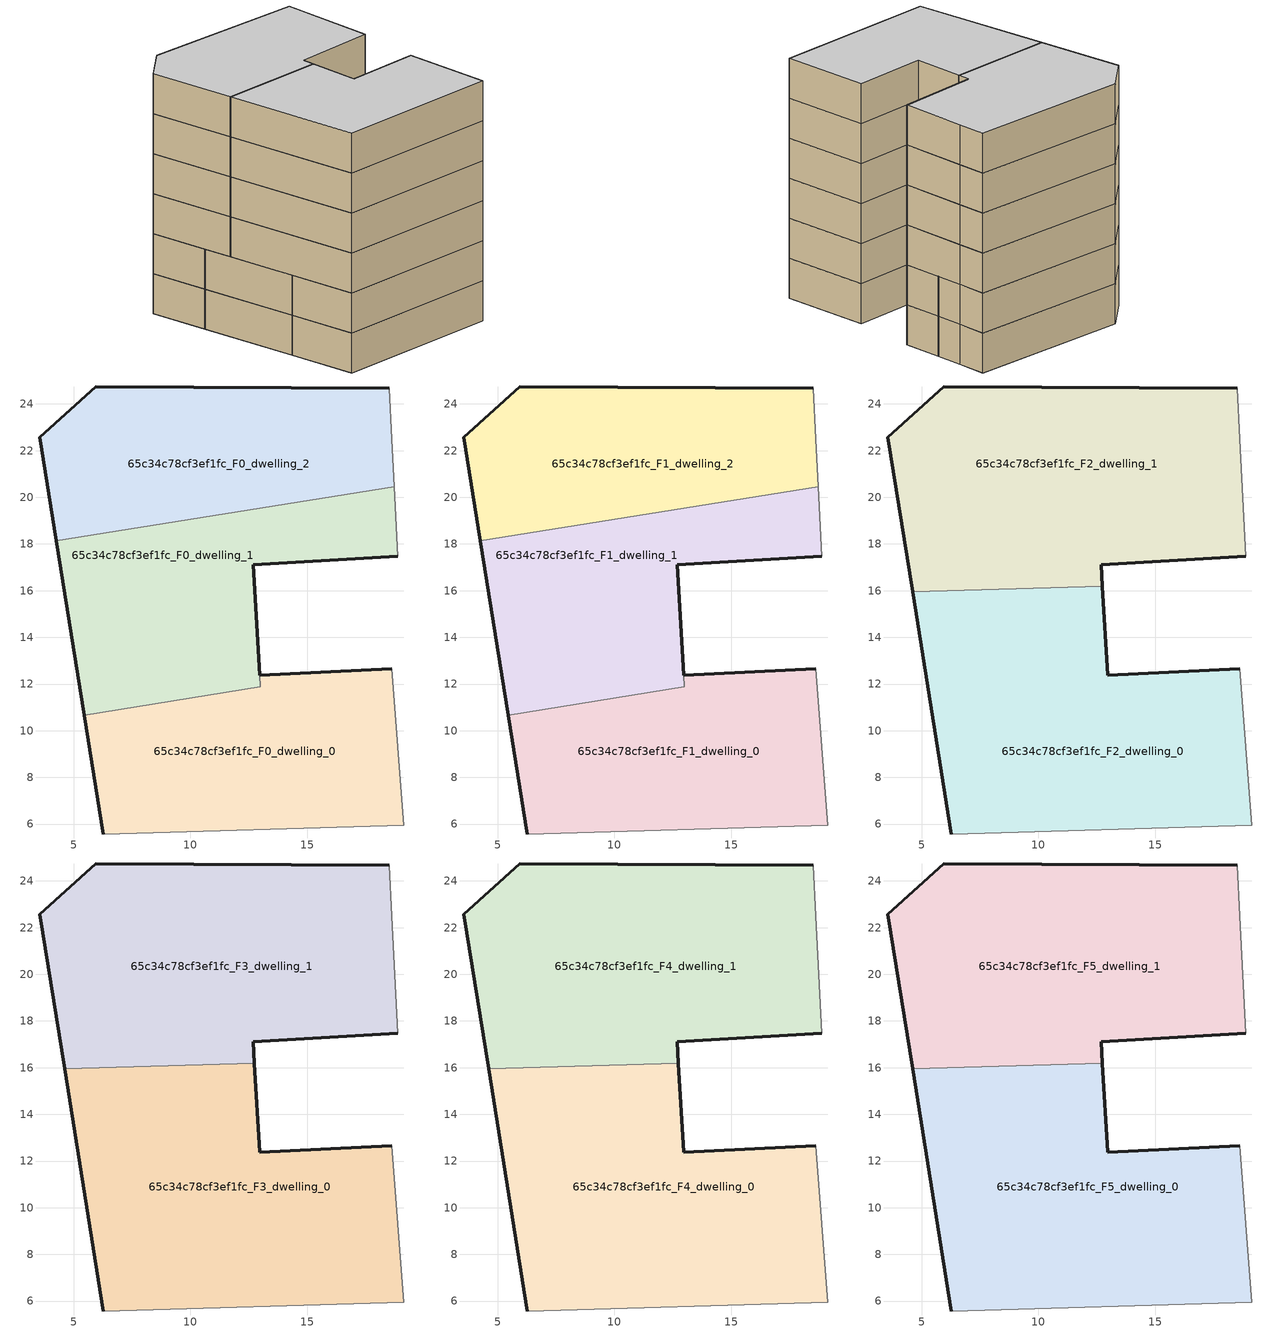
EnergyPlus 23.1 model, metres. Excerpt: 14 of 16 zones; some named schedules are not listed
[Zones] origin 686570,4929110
65c34c78cf3ef1fc_F0_dwelling_0
 floor ground (EU_floor_Construction): 19.15,5.96 18.64,12.64 12.97,12.38 13,11.88 5.46,10.67 6.28,5.58 z0
 wall outside (EU_wall_Construction): 6.28,5.58 5.46,10.67 / 12.97,12.38 18.64,12.64 z0:3
 wall adiabatic (EU_wall_Construction): 18.64,12.64 19.15,5.96 6.28,5.58 z0:3
 wall to 65c34c78cf3ef1fc_F0_dwelling_1 (EU_wall_Construction): 5.46,10.67 12.99,11.87 / 13,11.88 12.97,12.38 z0:3; 12.99,11.87,3 12.99,11.87,0 13,11.88,0
65c34c78cf3ef1fc_F0_dwelling_1
 floor ground (EU_floor_Construction): 12.99,11.87 12.69,17.12 18.9,17.48 18.74,20.45 4.26,18.13 5.46,10.67 z0
 wall outside (EU_wall_Construction): 5.46,10.67 4.26,18.13 / 18.9,17.48 12.69,17.12 12.97,12.38 z0:3
 wall to 65c34c78cf3ef1fc_F0_dwelling_2 (EU_wall_Construction): 4.26,18.13 18.74,20.45 z0:3
 wall adiabatic (EU_wall_Construction): 18.74,20.45 18.9,17.48 z0:3
65c34c78cf3ef1fc_F0_dwelling_2
 floor ground (EU_floor_Construction): 18.74,20.45 18.63,22.49 18.52,24.66 5.95,24.72 3.55,22.58 4.26,18.13 z0
 wall outside (EU_wall_Construction): 4.26,18.13 3.55,22.58 5.95,24.72 18.52,24.66 z0:3
 wall adiabatic (EU_wall_Construction): 18.52,24.66 18.63,22.49 18.74,20.45 z0:3
65c34c78cf3ef1fc_F1_dwelling_0
 floor to 65c34c78cf3ef1fc_F0_dwelling_0 (EU_floor_Construction): 19.15,5.96 18.64,12.64 12.97,12.38 13,11.88 5.46,10.67 6.28,5.58 z3
 wall outside (EU_wall_Construction): 6.28,5.58 5.46,10.67 / 12.97,12.38 18.64,12.64 z3:6
 wall adiabatic (EU_wall_Construction): 18.64,12.64 19.15,5.96 6.28,5.58 z3:6
 wall to 65c34c78cf3ef1fc_F1_dwelling_1 (EU_wall_Construction): 5.46,10.67 12.99,11.87 / 13,11.88 12.97,12.38 z3:6; 12.99,11.87,6 12.99,11.87,3 13,11.88,3
65c34c78cf3ef1fc_F1_dwelling_1
 floor to 65c34c78cf3ef1fc_F0_dwelling_1 (EU_floor_Construction): 12.99,11.87 12.69,17.12 18.9,17.48 18.74,20.45 4.26,18.13 5.46,10.67 z3
 wall outside (EU_wall_Construction): 5.46,10.67 4.26,18.13 / 18.9,17.48 12.69,17.12 12.97,12.38 z3:6
 wall to 65c34c78cf3ef1fc_F1_dwelling_2 (EU_wall_Construction): 4.26,18.13 18.74,20.45 z3:6
 wall adiabatic (EU_wall_Construction): 18.74,20.45 18.9,17.48 z3:6
65c34c78cf3ef1fc_F1_dwelling_2
 floor to 65c34c78cf3ef1fc_F0_dwelling_2 (EU_floor_Construction): 18.74,20.45 18.63,22.49 18.52,24.66 5.95,24.72 3.55,22.58 4.26,18.13 z3
 wall outside (EU_wall_Construction): 4.26,18.13 3.55,22.58 5.95,24.72 18.52,24.66 z3:6
 wall adiabatic (EU_wall_Construction): 18.52,24.66 18.63,22.49 18.74,20.45 z3:6
65c34c78cf3ef1fc_F2_dwelling_0
 floor outside (EU_floor_Construction): 13,11.88 12.74,16.19 12.99,11.87 z6
 floor to 65c34c78cf3ef1fc_F1_dwelling_0 (EU_floor_Construction): 19.15,5.96 18.64,12.64 12.97,12.38 13,11.88 5.46,10.67 6.28,5.58 z6
 floor to 65c34c78cf3ef1fc_F1_dwelling_1 (EU_floor_Construction): 12.99,11.87 12.74,16.19 4.61,15.95 5.46,10.67 z6
 wall outside (EU_wall_Construction): 6.28,5.58 4.61,15.95 / 12.74,16.19 12.97,12.38 18.64,12.64 z6:9
 wall adiabatic (EU_wall_Construction): 18.64,12.64 19.15,5.96 6.28,5.58 z6:9
 wall to 65c34c78cf3ef1fc_F2_dwelling_1 (EU_wall_Construction): 4.61,15.95 12.74,16.19 z6:9
65c34c78cf3ef1fc_F2_dwelling_1
 floor to 65c34c78cf3ef1fc_F1_dwelling_1 (EU_floor_Construction): 18.9,17.48 18.74,20.45 4.26,18.13 4.61,15.95 12.74,16.19 12.69,17.12 z6
 floor to 65c34c78cf3ef1fc_F1_dwelling_2 (EU_floor_Construction): 18.74,20.45 18.63,22.49 18.52,24.66 5.95,24.72 3.55,22.58 4.26,18.13 z6
 wall outside (EU_wall_Construction): 18.9,17.48 12.69,17.12 12.74,16.19 / 4.61,15.95 3.55,22.58 5.95,24.72 18.52,24.66 z6:9
 wall adiabatic (EU_wall_Construction): 18.52,24.66 18.63,22.49 18.9,17.48 z6:9
65c34c78cf3ef1fc_F3_dwelling_0
 floor to 65c34c78cf3ef1fc_F2_dwelling_0 (EU_floor_Construction): 19.15,5.96 18.64,12.64 12.97,12.38 12.74,16.19 4.61,15.95 6.28,5.58 z9
 wall outside (EU_wall_Construction): 6.28,5.58 4.61,15.95 / 12.74,16.19 12.97,12.38 18.64,12.64 z9:12
 wall adiabatic (EU_wall_Construction): 18.64,12.64 19.15,5.96 6.28,5.58 z9:12
 wall to 65c34c78cf3ef1fc_F3_dwelling_1 (EU_wall_Construction): 4.61,15.95 12.74,16.19 z9:12
65c34c78cf3ef1fc_F3_dwelling_1
 floor to 65c34c78cf3ef1fc_F2_dwelling_1 (EU_floor_Construction): 18.9,17.48 18.63,22.49 18.52,24.66 5.95,24.72 3.55,22.58 4.61,15.95 12.74,16.19 12.69,17.12 z9
 wall outside (EU_wall_Construction): 18.9,17.48 12.69,17.12 12.74,16.19 / 4.61,15.95 3.55,22.58 5.95,24.72 18.52,24.66 z9:12
 wall adiabatic (EU_wall_Construction): 18.52,24.66 18.63,22.49 18.9,17.48 z9:12
65c34c78cf3ef1fc_F4_dwelling_0
 floor to 65c34c78cf3ef1fc_F3_dwelling_0 (EU_floor_Construction): 19.15,5.96 18.64,12.64 12.97,12.38 12.74,16.19 4.61,15.95 6.28,5.58 z12
 wall outside (EU_wall_Construction): 6.28,5.58 4.61,15.95 / 12.74,16.19 12.97,12.38 18.64,12.64 z12:15
 wall adiabatic (EU_wall_Construction): 18.64,12.64 19.15,5.96 6.28,5.58 z12:15
 wall to 65c34c78cf3ef1fc_F4_dwelling_1 (EU_wall_Construction): 4.61,15.95 12.74,16.19 z12:15
65c34c78cf3ef1fc_F4_dwelling_1
 floor to 65c34c78cf3ef1fc_F3_dwelling_1 (EU_floor_Construction): 18.9,17.48 18.63,22.49 18.52,24.66 5.95,24.72 3.55,22.58 4.61,15.95 12.74,16.19 12.69,17.12 z12
 wall outside (EU_wall_Construction): 18.9,17.48 12.69,17.12 12.74,16.19 / 4.61,15.95 3.55,22.58 5.95,24.72 18.52,24.66 z12:15
 wall adiabatic (EU_wall_Construction): 18.52,24.66 18.63,22.49 18.9,17.48 z12:15
65c34c78cf3ef1fc_F5_dwelling_0
 floor to 65c34c78cf3ef1fc_F4_dwelling_0 (EU_floor_Construction): 19.15,5.96 18.64,12.64 12.97,12.38 12.74,16.19 4.61,15.95 6.28,5.58 z15
 wall outside (EU_wall_Construction): 6.28,5.58 4.61,15.95 / 12.74,16.19 12.97,12.38 18.64,12.64 z15:18
 wall adiabatic (EU_wall_Construction): 18.64,12.64 19.15,5.96 6.28,5.58 z15:18
 wall to 65c34c78cf3ef1fc_F5_dwelling_1 (EU_wall_Construction): 4.61,15.95 12.74,16.19 z15:18
 ceiling to 65c34c78cf3ef1fc_F6_dwelling_0 (EU_floor_Construction): 18.64,12.64 19.15,5.96 6.28,5.58 4.61,15.95 12.74,16.19 12.97,12.38 z18
65c34c78cf3ef1fc_F5_dwelling_1
 floor to 65c34c78cf3ef1fc_F4_dwelling_1 (EU_floor_Construction): 18.9,17.48 18.63,22.49 18.52,24.66 5.95,24.72 3.55,22.58 4.61,15.95 12.74,16.19 12.69,17.12 z15
 wall outside (EU_wall_Construction): 18.9,17.48 12.69,17.12 12.74,16.19 / 4.61,15.95 3.55,22.58 5.95,24.72 18.52,24.66 z15:18
 wall adiabatic (EU_wall_Construction): 18.52,24.66 18.63,22.49 18.9,17.48 z15:18
 ceiling to 65c34c78cf3ef1fc_F6_dwelling_1 (EU_floor_Construction): 18.52,24.66 18.63,22.49 18.9,17.48 12.69,17.12 12.74,16.19 4.61,15.95 3.55,22.58 5.95,24.72 z18
[Building]
EU S2 Campaign: North Axis=0; Terrain=City; Solar Distribution=FullExterior
[Site:Location]
Bologna: Latitude=44.5; Longitude=11.25; Time Zone=1; Elevation=37
[SizingPeriod:WeatherFileDays]
AnnualSizingPeriod: Begin Month=1; Begin Day of Month=1; End Month=12; End Day of Month=31; Day of Week for Start Day=Monday; Use Weather File Daylight Saving Period=No; Use Weather File Rain and Snow Indicators=No
[MATERIAL]
EU_InternalMass_Material: Roughness=MediumRough; Thickness=0.1; Conductivity=1; Density=1800; Specific Heat=900; Thermal Absorptance=0.9; Solar Absorptance=0.7; Visible Absorptance=0.7
[MATERIAL:NOMASS] Roughness=MediumRough; Thermal Absorptance=0.9; Solar Absorptance=0.7; Visible Absorptance=0.7
Name | Thermal Resistance
EU_wall_NoMass | 0.905828
EU_floor_NoMass | 0.67114
[CONSTRUCTION]
EU_wall_Construction: EU_wall_NoMass
EU_floor_Construction: EU_floor_NoMass
EU_InternalMass_Construction: EU_InternalMass_Material
[ZONE] Type=1; Multiplier=1; Ceiling Height=autocalculate; Floor Area=autocalculate; Part of Total Floor Area=Yes
Name | Volume
65c34c78cf3ef1fc_F0_dwelling_0; 65c34c78cf3ef1fc_F1_dwelling_0 | 238.405
65c34c78cf3ef1fc_F2_dwelling_0; 65c34c78cf3ef1fc_F3_dwelling_0; 65c34c78cf3ef1fc_F4_dwelling_0; 65c34c78cf3ef1fc_F5_dwelling_0 | 352.406
65c34c78cf3ef1fc_F0_dwelling_1; 65c34c78cf3ef1fc_F1_dwelling_1 | 231.429
65c34c78cf3ef1fc_F2_dwelling_1; 65c34c78cf3ef1fc_F3_dwelling_1; 65c34c78cf3ef1fc_F4_dwelling_1; 65c34c78cf3ef1fc_F5_dwelling_1 | 352.407
65c34c78cf3ef1fc_F0_dwelling_2; 65c34c78cf3ef1fc_F1_dwelling_2 | 234.933
[INTERNALMASS] Construction=EU_InternalMass_Construction
Name | Zone or ZoneList | Surface Area
65c34c78cf3ef1fc_F0_dwelling_0_EU_InternalMass | 65c34c78cf3ef1fc_F0_dwelling_0 | 79.4686
65c34c78cf3ef1fc_F0_dwelling_1_EU_InternalMass | 65c34c78cf3ef1fc_F0_dwelling_1 | 77.1572
65c34c78cf3ef1fc_F0_dwelling_2_EU_InternalMass | 65c34c78cf3ef1fc_F0_dwelling_2 | 78.3109
65c34c78cf3ef1fc_F1_dwelling_0_EU_InternalMass | 65c34c78cf3ef1fc_F1_dwelling_0 | 79.4686
65c34c78cf3ef1fc_F1_dwelling_1_EU_InternalMass | 65c34c78cf3ef1fc_F1_dwelling_1 | 77.1572
65c34c78cf3ef1fc_F1_dwelling_2_EU_InternalMass | 65c34c78cf3ef1fc_F1_dwelling_2 | 78.3109
65c34c78cf3ef1fc_F2_dwelling_0_EU_InternalMass | 65c34c78cf3ef1fc_F2_dwelling_0 | 117.469
65c34c78cf3ef1fc_F2_dwelling_1_EU_InternalMass | 65c34c78cf3ef1fc_F2_dwelling_1 | 117.469
65c34c78cf3ef1fc_F3_dwelling_0_EU_InternalMass | 65c34c78cf3ef1fc_F3_dwelling_0 | 117.469
65c34c78cf3ef1fc_F3_dwelling_1_EU_InternalMass | 65c34c78cf3ef1fc_F3_dwelling_1 | 117.469
65c34c78cf3ef1fc_F4_dwelling_0_EU_InternalMass | 65c34c78cf3ef1fc_F4_dwelling_0 | 117.469
65c34c78cf3ef1fc_F4_dwelling_1_EU_InternalMass | 65c34c78cf3ef1fc_F4_dwelling_1 | 117.469
65c34c78cf3ef1fc_F5_dwelling_0_EU_InternalMass | 65c34c78cf3ef1fc_F5_dwelling_0 | 117.469
65c34c78cf3ef1fc_F5_dwelling_1_EU_InternalMass | 65c34c78cf3ef1fc_F5_dwelling_1 | 117.469
[OTHEREQUIPMENT] Fuel Type=Electricity; Design Level Calculation Method=Watts/Area; Power per Zone Floor Area=1; Fraction Latent=0; Fraction Radiant=0; Fraction Lost=0; Carbon Dioxide Generation Rate=0; EndUse Subcategory=EU_Step8_InternalGains
Name | Zone or ZoneList or Space or SpaceList | Schedule
EU_Step8_InternalGain_65c34c78cf3ef1fc_F0_dwelling_0_f000 | 65c34c78cf3ef1fc_F0_dwelling_0 | EU_Step8_GainSchedule_65c34c78cf3ef1fc_F0_dwelling_0_f000
EU_Step8_InternalGain_65c34c78cf3ef1fc_F0_dwelling_1_f000 | 65c34c78cf3ef1fc_F0_dwelling_1 | EU_Step8_GainSchedule_65c34c78cf3ef1fc_F0_dwelling_1_f000
EU_Step8_InternalGain_65c34c78cf3ef1fc_F0_dwelling_2_f000 | 65c34c78cf3ef1fc_F0_dwelling_2 | EU_Step8_GainSchedule_65c34c78cf3ef1fc_F0_dwelling_2_f000
EU_Step8_InternalGain_65c34c78cf3ef1fc_F1_dwelling_0_f000 | 65c34c78cf3ef1fc_F1_dwelling_0 | EU_Step8_GainSchedule_65c34c78cf3ef1fc_F1_dwelling_0_f000
EU_Step8_InternalGain_65c34c78cf3ef1fc_F1_dwelling_1_f000 | 65c34c78cf3ef1fc_F1_dwelling_1 | EU_Step8_GainSchedule_65c34c78cf3ef1fc_F1_dwelling_1_f000
EU_Step8_InternalGain_65c34c78cf3ef1fc_F1_dwelling_2_f000 | 65c34c78cf3ef1fc_F1_dwelling_2 | EU_Step8_GainSchedule_65c34c78cf3ef1fc_F1_dwelling_2_f000
EU_Step8_InternalGain_65c34c78cf3ef1fc_F2_dwelling_0_f000 | 65c34c78cf3ef1fc_F2_dwelling_0 | EU_Step8_GainSchedule_65c34c78cf3ef1fc_F2_dwelling_0_f000
EU_Step8_InternalGain_65c34c78cf3ef1fc_F2_dwelling_1_f000 | 65c34c78cf3ef1fc_F2_dwelling_1 | EU_Step8_GainSchedule_65c34c78cf3ef1fc_F2_dwelling_1_f000
EU_Step8_InternalGain_65c34c78cf3ef1fc_F3_dwelling_0_f000 | 65c34c78cf3ef1fc_F3_dwelling_0 | EU_Step8_GainSchedule_65c34c78cf3ef1fc_F3_dwelling_0_f000
EU_Step8_InternalGain_65c34c78cf3ef1fc_F3_dwelling_1_f000 | 65c34c78cf3ef1fc_F3_dwelling_1 | EU_Step8_GainSchedule_65c34c78cf3ef1fc_F3_dwelling_1_f000
EU_Step8_InternalGain_65c34c78cf3ef1fc_F4_dwelling_0_f000 | 65c34c78cf3ef1fc_F4_dwelling_0 | EU_Step8_GainSchedule_65c34c78cf3ef1fc_F4_dwelling_0_f000
EU_Step8_InternalGain_65c34c78cf3ef1fc_F4_dwelling_1_f000 | 65c34c78cf3ef1fc_F4_dwelling_1 | EU_Step8_GainSchedule_65c34c78cf3ef1fc_F4_dwelling_1_f000
EU_Step8_InternalGain_65c34c78cf3ef1fc_F5_dwelling_0_f000 | 65c34c78cf3ef1fc_F5_dwelling_0 | EU_Step8_GainSchedule_65c34c78cf3ef1fc_F5_dwelling_0_f000
EU_Step8_InternalGain_65c34c78cf3ef1fc_F5_dwelling_1_f000 | 65c34c78cf3ef1fc_F5_dwelling_1 | EU_Step8_GainSchedule_65c34c78cf3ef1fc_F5_dwelling_1_f000
[ZONEVENTILATION:DESIGNFLOWRATE] Schedule=EU_AlwaysOn; Design Flow Rate Calculation Method=AirChanges/Hour; Air Changes per Hour=0.73129; Ventilation Type=Natural; Fan Pressure Rise=0; Fan Total Efficiency=1; Constant Term Coefficient=1; Temperature Term Coefficient=0; Velocity Term Coefficient=0; Velocity Squared Term Coefficient=0; Minimum Indoor Temperature=-100; Maximum Indoor Temperature=100; Delta Temperature=-100; Minimum Outdoor Temperature=-100; Maximum Outdoor Temperature=100; Maximum Wind Speed=40
Name | Zone or ZoneList or Space or SpaceList
EU_ConstantAir_65c34c78cf3ef1fc_F0_dwelling_0 | 65c34c78cf3ef1fc_F0_dwelling_0
EU_ConstantAir_65c34c78cf3ef1fc_F0_dwelling_1 | 65c34c78cf3ef1fc_F0_dwelling_1
EU_ConstantAir_65c34c78cf3ef1fc_F0_dwelling_2 | 65c34c78cf3ef1fc_F0_dwelling_2
EU_ConstantAir_65c34c78cf3ef1fc_F1_dwelling_0 | 65c34c78cf3ef1fc_F1_dwelling_0
EU_ConstantAir_65c34c78cf3ef1fc_F1_dwelling_1 | 65c34c78cf3ef1fc_F1_dwelling_1
EU_ConstantAir_65c34c78cf3ef1fc_F1_dwelling_2 | 65c34c78cf3ef1fc_F1_dwelling_2
EU_ConstantAir_65c34c78cf3ef1fc_F2_dwelling_0 | 65c34c78cf3ef1fc_F2_dwelling_0
EU_ConstantAir_65c34c78cf3ef1fc_F2_dwelling_1 | 65c34c78cf3ef1fc_F2_dwelling_1
EU_ConstantAir_65c34c78cf3ef1fc_F3_dwelling_0 | 65c34c78cf3ef1fc_F3_dwelling_0
EU_ConstantAir_65c34c78cf3ef1fc_F3_dwelling_1 | 65c34c78cf3ef1fc_F3_dwelling_1
EU_ConstantAir_65c34c78cf3ef1fc_F4_dwelling_0 | 65c34c78cf3ef1fc_F4_dwelling_0
EU_ConstantAir_65c34c78cf3ef1fc_F4_dwelling_1 | 65c34c78cf3ef1fc_F4_dwelling_1
EU_ConstantAir_65c34c78cf3ef1fc_F5_dwelling_0 | 65c34c78cf3ef1fc_F5_dwelling_0
EU_ConstantAir_65c34c78cf3ef1fc_F5_dwelling_1 | 65c34c78cf3ef1fc_F5_dwelling_1
[HVACTEMPLATE:THERMOSTAT] Constant Heating Setpoint=20; Constant Cooling Setpoint=50
EU_HeatOnly_65c34c78cf3ef1fc_F0_dwelling_0; EU_HeatOnly_65c34c78cf3ef1fc_F0_dwelling_1; EU_HeatOnly_65c34c78cf3ef1fc_F0_dwelling_2; EU_HeatOnly_65c34c78cf3ef1fc_F1_dwelling_0; EU_HeatOnly_65c34c78cf3ef1fc_F1_dwelling_1; EU_HeatOnly_65c34c78cf3ef1fc_F1_dwelling_2; EU_HeatOnly_65c34c78cf3ef1fc_F2_dwelling_0; EU_HeatOnly_65c34c78cf3ef1fc_F2_dwelling_1; EU_HeatOnly_65c34c78cf3ef1fc_F3_dwelling_0; EU_HeatOnly_65c34c78cf3ef1fc_F3_dwelling_1; EU_HeatOnly_65c34c78cf3ef1fc_F4_dwelling_0; EU_HeatOnly_65c34c78cf3ef1fc_F4_dwelling_1; EU_HeatOnly_65c34c78cf3ef1fc_F5_dwelling_0; EU_HeatOnly_65c34c78cf3ef1fc_F5_dwelling_1; EU_HeatOnly_65c34c78cf3ef1fc_F6_dwelling_0; EU_HeatOnly_65c34c78cf3ef1fc_F6_dwelling_1
[HVACTEMPLATE:ZONE:IDEALLOADSAIRSYSTEM] System Availability Schedule=EU_AlwaysOn; Maximum Heating Supply Air Temperature=50; Minimum Cooling Supply Air Temperature=13; Maximum Heating Supply Air Humidity Ratio=0.0156; Minimum Cooling Supply Air Humidity Ratio=0.0077; Heating Limit=NoLimit; Cooling Limit=NoLimit; Heating Availability Schedule=EU_AlwaysOn; Cooling Availability Schedule=EU_CoolingOff; Dehumidification Control Type=ConstantSensibleHeatRatio; Cooling Sensible Heat Ratio=0.7; Dehumidification Setpoint=60; Humidification Control Type=None; Humidification Setpoint=30; Outdoor Air Method=None; Outdoor Air Flow Rate per Person=0.00944; Outdoor Air Flow Rate per Zone Floor Area=0; Outdoor Air Flow Rate per Zone=0; Demand Controlled Ventilation Type=None; Outdoor Air Economizer Type=NoEconomizer; Heat Recovery Type=None; Sensible Heat Recovery Effectiveness=0.7; Latent Heat Recovery Effectiveness=0.65
Name | Template Thermostat
65c34c78cf3ef1fc_F0_dwelling_0 | EU_HeatOnly_65c34c78cf3ef1fc_F0_dwelling_0
65c34c78cf3ef1fc_F0_dwelling_1 | EU_HeatOnly_65c34c78cf3ef1fc_F0_dwelling_1
65c34c78cf3ef1fc_F0_dwelling_2 | EU_HeatOnly_65c34c78cf3ef1fc_F0_dwelling_2
65c34c78cf3ef1fc_F1_dwelling_0 | EU_HeatOnly_65c34c78cf3ef1fc_F1_dwelling_0
65c34c78cf3ef1fc_F1_dwelling_1 | EU_HeatOnly_65c34c78cf3ef1fc_F1_dwelling_1
65c34c78cf3ef1fc_F1_dwelling_2 | EU_HeatOnly_65c34c78cf3ef1fc_F1_dwelling_2
65c34c78cf3ef1fc_F2_dwelling_0 | EU_HeatOnly_65c34c78cf3ef1fc_F2_dwelling_0
65c34c78cf3ef1fc_F2_dwelling_1 | EU_HeatOnly_65c34c78cf3ef1fc_F2_dwelling_1
65c34c78cf3ef1fc_F3_dwelling_0 | EU_HeatOnly_65c34c78cf3ef1fc_F3_dwelling_0
65c34c78cf3ef1fc_F3_dwelling_1 | EU_HeatOnly_65c34c78cf3ef1fc_F3_dwelling_1
65c34c78cf3ef1fc_F4_dwelling_0 | EU_HeatOnly_65c34c78cf3ef1fc_F4_dwelling_0
65c34c78cf3ef1fc_F4_dwelling_1 | EU_HeatOnly_65c34c78cf3ef1fc_F4_dwelling_1
65c34c78cf3ef1fc_F5_dwelling_0 | EU_HeatOnly_65c34c78cf3ef1fc_F5_dwelling_0
65c34c78cf3ef1fc_F5_dwelling_1 | EU_HeatOnly_65c34c78cf3ef1fc_F5_dwelling_1
